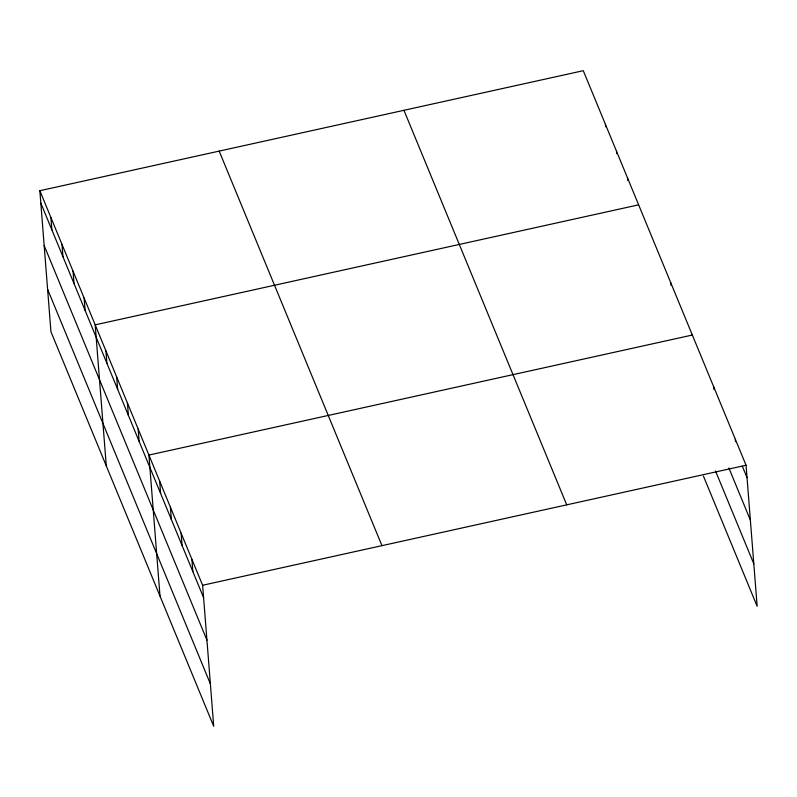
<?xml version="1.0" encoding="UTF-8"?>
<svg xmlns="http://www.w3.org/2000/svg" width="797" height="797" viewBox="0 0 797 797"><rect width="100%" height="100%" fill="white"/><g stroke="black" fill="none" stroke-linecap="round" stroke-linejoin="round"><path stroke-width="1.2" d="M39.85 190.712L202.617 585.267L213.716 726.306L50.948 331.761L39.85 190.712L583.284 70.694L746.052 465.239L757.15 606.288L703.432 476.088M638.626 204.839L95.192 324.857L106.29 465.906M692.334 335.039L148.909 455.067L160.008 596.106M202.617 585.267L746.052 465.239M742.356 466.305L747.028 477.622M728.876 467.998L750.366 520.082M715.507 470.987L753.813 563.828M403.949 110.305L566.717 504.85M219.185 151.111L381.952 545.656M40.826 203.096L203.594 597.65M44.164 245.556L206.931 640.101M47.611 289.301L210.378 683.846M735.302 439.207L735.501 441.677M713.823 387.123L714.012 389.603M670.855 282.965L671.044 285.436M627.558 178.01L627.747 180.491M616.489 151.181L616.679 153.662M605.421 124.352L605.61 126.833M191.878 559.225L192.854 571.608M181.128 533.183L182.105 545.566M170.389 507.141L171.365 519.524M159.649 481.109L160.625 493.482M138.16 429.025L139.136 441.408M127.42 402.983L128.397 415.367M116.681 376.941L117.647 389.325M105.931 350.899L106.908 363.283M84.123 298.028L85.1 310.412M73.055 271.199L74.031 283.583M61.987 244.37L62.963 256.754M50.918 217.541L51.895 229.925"/></g></svg>
